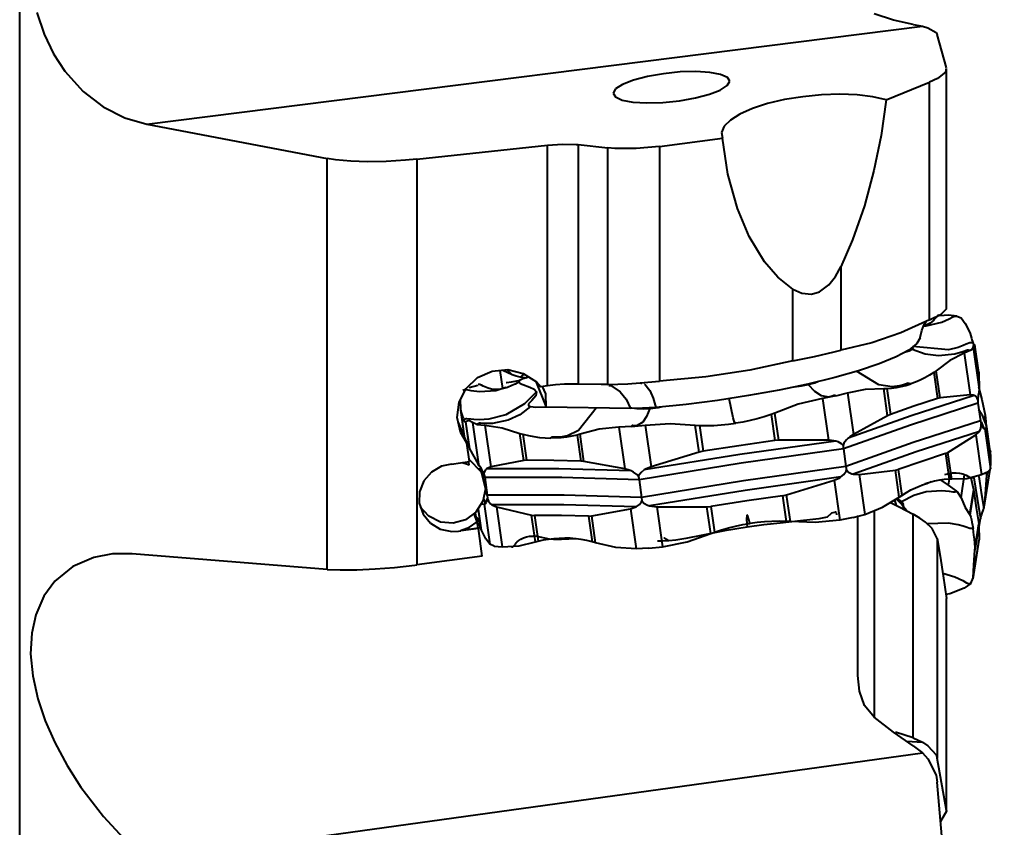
# Model space of a CAD drawing. Extents: x -70 to 148, y -70 to 126.
# Drawn here: x 81.59 to 123.14, y -34.55 to -0.07 of the extents above; entities that cross this region are included whole.
import ezdxf

# ---------------------------------------------------------------- set-up
doc = ezdxf.new("R2010")
doc.units = 0
doc.layers.add('1', color=4, linetype='Continuous')
doc.layers.add('2', color=7, linetype='Continuous')
doc.styles.add('STANDARD 3.5 mm', font='Monospac821 BT.shx', dxfattribs={"height": 3.5})
doc.dimstyles.new('AM_DIN', dxfattribs={"dimtxt": 3.5, "dimasz": 2.5, "dimexe": 2, "dimexo": 1, "dimgap": 1, "dimtad": 1, "dimtoh": 1, "dimdsep": 46, "dimtxsty": 'STANDARD 3.5 mm', "dimsah": 1, "dimcen": 0.09, "dimadec": 0, "dimazin": 2, "dimtp": 1, "dimtm": 1e-09, "dimtfac": 1, "dimtdec": 4, "dimtmove": 0, "dimatfit": 3, "dimfxl": 1, "dimtolj": 1, "dimtzin": 0, "dimarcsym": 0})

# ---------------------------------------------------------------- blocks, each defined once
blk = doc.blocks.new('VDDIM_DEFAULT')
at = {"linetype": 'Continuous', "lineweight": -2, "extrusion": (0, 0, -1)}
blk.add_hatch(color=0, dxfattribs=at).paths.add_polyline_path([(0, 0), (1, -0.1665), (1, 0.1665)], flags=0)
blk = doc.blocks.new('*D355E')
at = {"layer": '2'}
for p, q in [((124, 70), (147.927, 70)), ((145.927, 70), (145.927, -70)), ((124, -70), (147.927, -70))]:
    blk.add_line(p, q, dxfattribs=at)
at = {"layer": '2', "xscale": 2.5, "yscale": 2.5}
for p, rotation in [((145.927, 70), 89.99999999999426), ((145.927, -70), 269.9999999999828)]:
    blk.add_blockref('VDDIM_DEFAULT', p, dxfattribs=dict(at, rotation=rotation))
at = {"layer": '2', "insert": (144.927, -0.068), "char_height": 3.5, "attachment_point": 8, "rotation": 90, "style": 'STANDARD 3.5 mm'}
blk.add_mtext('ø140', dxfattribs=at)
blk = doc.blocks.new('*D355F')
at = {"layer": '2'}
for p, q in [((123.909, 62.391), (139.927, 62.391)), ((137.927, 62.391), (137.927, -62.551)), ((123.909, -62.551), (139.927, -62.551))]:
    blk.add_line(p, q, dxfattribs=at)
at = {"layer": '2', "xscale": 2.5, "yscale": 2.5}
for p, rotation in [((137.927, 62.391), 89.99999999999426), ((137.927, -62.551), 269.9999999999828)]:
    blk.add_blockref('VDDIM_DEFAULT', p, dxfattribs=dict(at, rotation=rotation))
at = {"layer": '2', "insert": (136.927, -0.08), "char_height": 3.5, "attachment_point": 8, "rotation": 90, "style": 'STANDARD 3.5 mm'}
blk.add_mtext('ø125', dxfattribs=at)

msp = doc.modelspace()

# ---------------------------------------------------------------- linework, layer by layer
at = {"layer": '1'}
for p, q in [((81.589, 48.492), (81.589, -48.652)), ((82.329, 0.23), (82.637, -0.697)), ((118.872, -0.101), (118.045, 0.177)), ((87.026, -4.54), (120.107, -0.361)), ((119.708, -0.285), (118.872, -0.101)), ((119.708, -0.285), (120.107, -0.361)), ((120.107, -0.361), (120.342, -0.424)), ((82.637, -0.697), (83.04, -1.531)), ((120.342, -0.424), (120.688, -0.619)), ((120.688, -0.619), (120.738, -0.71)), ((121.13, -2.126), (120.738, -0.71)), ((83.04, -1.531), (83.522, -2.269)), ((83.522, -2.269), (84.303, -3.136)), ((109.061, -2.382), (108.38, -2.501)), ((109.769, -2.31), (109.061, -2.382)), ((110.447, -2.29), (109.769, -2.31)), ((111.04, -2.325), (110.447, -2.29)), ((111.501, -2.411), (111.04, -2.325)), ((111.791, -2.541), (111.501, -2.411)), ((121.092, -2.311), (120.749, -2.591)), ((121.122, -2.166), (121.092, -2.311)), ((121.136, -12.427), (121.136, -2.167)), ((107.316, -2.837), (107.018, -3.028)), ((107.783, -2.657), (107.316, -2.837)), ((108.38, -2.501), (107.783, -2.657)), ((111.485, -3.081), (111.783, -2.89)), ((111.783, -2.89), (111.888, -2.706)), ((111.888, -2.706), (111.791, -2.541)), ((118.563, -3.493), (120.412, -2.749)), ((120.749, -2.591), (120.412, -2.749)), ((120.412, -12.881), (120.412, -2.749)), ((84.303, -3.136), (85.165, -3.799)), ((107.018, -3.028), (106.913, -3.212)), ((106.913, -3.212), (107.01, -3.377)), ((110.421, -3.417), (111.018, -3.261)), ((111.018, -3.261), (111.485, -3.081)), ((115.797, -3.286), (115.002, -3.364)), ((116.58, -3.26), (115.797, -3.286)), ((117.322, -3.287), (116.58, -3.26)), ((117.992, -3.365), (117.322, -3.287)), ((107.01, -3.377), (107.301, -3.507)), ((107.301, -3.507), (107.761, -3.593)), ((107.761, -3.593), (108.354, -3.628)), ((108.354, -3.628), (109.032, -3.608)), ((109.032, -3.608), (109.74, -3.536)), ((109.74, -3.536), (110.421, -3.417)), ((113.505, -3.661), (112.862, -3.869)), ((114.228, -3.491), (113.505, -3.661)), ((115.002, -3.364), (114.228, -3.491)), ((118.563, -3.493), (117.992, -3.365)), ((118.563, -3.493), (118.345, -5.013)), ((85.165, -3.799), (86.082, -4.266)), ((112.325, -4.105), (111.914, -4.36)), ((112.862, -3.869), (112.325, -4.105)), ((86.082, -4.266), (87.026, -4.54)), ((87.026, -4.54), (94.714, -5.997)), ((111.914, -4.36), (111.648, -4.625)), ((111.648, -4.625), (111.534, -4.888)), ((111.534, -4.888), (111.58, -5.14)), ((104.11, -5.426), (104.761, -5.383)), ((104.761, -5.383), (105.344, -5.399)), ((105.344, -5.399), (105.417, -5.406)), ((108.89, -5.485), (111.58, -5.14)), ((111.814, -6.67), (111.58, -5.14)), ((118.345, -5.013), (118.038, -6.518)), ((98.544, -6.029), (104.11, -5.426)), ((104.11, -15.701), (104.11, -5.426)), ((105.417, -5.406), (106.693, -5.543)), ((105.417, -5.406), (105.417, -15.626)), ((106.693, -15.641), (106.693, -5.543)), ((106.992, -5.568), (106.693, -5.543)), ((107.902, -5.571), (106.992, -5.568)), ((108.89, -5.485), (107.902, -5.571)), ((108.89, -5.485), (108.89, -15.497)), ((94.714, -23.531), (94.714, -5.997)), ((95.073, -6.054), (94.714, -5.997)), ((95.718, -6.116), (95.073, -6.054)), ((96.441, -6.14), (95.718, -6.116)), ((97.231, -6.127), (96.441, -6.14)), ((98.055, -6.076), (97.231, -6.127)), ((98.544, -6.029), (98.055, -6.076)), ((98.544, -6.029), (98.544, -23.335)), ((118.038, -6.518), (117.633, -8.016)), ((112.214, -8.137), (111.814, -6.67)), ((112.715, -9.336), (112.214, -8.137)), ((117.633, -8.016), (117.126, -9.473)), ((113.374, -10.413), (112.715, -9.336)), ((117.126, -9.473), (116.623, -10.627)), ((113.937, -11.058), (113.374, -10.413)), ((116.396, -11.031), (116.623, -10.627)), ((116.623, -10.627), (116.623, -14.18)), ((114.584, -11.575), (113.937, -11.058)), ((116.111, -11.391), (116.396, -11.031)), ((114.584, -14.636), (114.584, -11.575)), ((114.584, -11.575), (114.966, -11.753)), ((115.714, -11.688), (116.111, -11.391)), ((114.966, -11.753), (115.379, -11.789)), ((115.379, -11.789), (115.714, -11.688)), ((120.914, -12.639), (121.13, -12.416)), ((120.412, -12.881), (119.186, -13.436)), ((120.412, -12.881), (120.914, -12.639)), ((120.629, -12.861), (120.588, -12.904)), ((120.668, -12.816), (120.629, -12.861)), ((120.693, -12.786), (120.668, -12.816)), ((120.718, -12.755), (120.693, -12.786)), ((120.744, -12.724), (120.718, -12.755)), ((120.772, -12.701), (120.744, -12.724)), ((120.798, -12.692), (120.772, -12.701)), ((120.825, -12.696), (120.798, -12.692)), ((121.225, -12.692), (120.846, -12.712)), ((120.936, -12.986), (121.252, -12.839)), ((121.572, -12.73), (121.225, -12.692)), ((121.252, -12.839), (121.406, -12.755)), ((121.406, -12.755), (121.446, -12.737)), ((121.446, -12.737), (121.488, -12.733)), ((121.488, -12.733), (121.572, -12.73)), ((121.572, -12.73), (121.755, -12.805)), ((121.755, -12.805), (121.929, -13.037)), ((120.087, -13.342), (120.165, -13.119)), ((120.157, -13.146), (120.272, -13.147)), ((120.165, -13.119), (120.234, -12.994)), ((120.196, -13.123), (120.165, -13.131)), ((120.319, -13.083), (120.196, -13.123)), ((120.234, -12.994), (120.282, -12.922)), ((120.272, -13.147), (120.936, -12.986)), ((120.282, -12.922), (120.287, -12.912)), ((120.433, -13.026), (120.319, -13.083)), ((120.513, -12.97), (120.433, -13.026)), ((120.588, -12.904), (120.513, -12.97)), ((121.929, -13.037), (122.119, -13.402)), ((119.186, -13.436), (117.948, -13.871)), ((120.012, -13.648), (119.867, -13.9)), ((120.013, -13.636), (120.087, -13.342)), ((122.119, -13.402), (122.143, -13.465)), ((122.143, -13.465), (122.171, -13.569)), ((122.171, -13.569), (122.198, -13.66)), ((122.198, -13.66), (122.223, -13.739)), ((117.948, -13.871), (116.623, -14.18)), ((119.867, -13.9), (119.522, -14.174)), ((119.677, -14.139), (119.723, -14.069)), ((119.723, -14.069), (119.686, -14.035)), ((121.218, -14.16), (119.699, -14.018)), ((121.626, -14.059), (121.218, -14.16)), ((121.848, -13.978), (121.626, -14.059)), ((121.969, -13.927), (121.848, -13.978)), ((122.124, -13.862), (121.969, -13.927)), ((122.153, -13.859), (122.124, -13.862)), ((122.268, -13.862), (122.153, -13.859)), ((122.169, -14.178), (122.272, -14.06)), ((122.223, -13.739), (122.246, -13.807)), ((122.246, -13.807), (122.268, -13.862)), ((122.288, -13.909), (122.268, -13.862)), ((122.272, -14.06), (122.302, -13.943)), ((122.272, -14.06), (122.525, -15.837)), ((122.307, -13.943), (122.288, -13.909)), ((122.302, -13.943), (122.351, -13.966)), ((122.324, -13.965), (122.307, -13.943)), ((122.339, -13.975), (122.324, -13.965)), ((122.352, -13.972), (122.339, -13.975)), ((122.518, -15.125), (122.351, -13.95)), ((122.351, -13.966), (122.352, -13.969)), ((122.517, -15.125), (122.351, -13.966)), ((114.584, -14.636), (115.502, -14.442)), ((115.502, -14.442), (116.345, -14.246)), ((116.345, -14.246), (116.623, -14.18)), ((118.985, -14.462), (118.268, -14.758)), ((119.522, -14.174), (118.985, -14.462)), ((119.349, -14.263), (119.539, -14.204)), ((119.539, -14.204), (119.677, -14.139)), ((119.677, -14.139), (120.225, -14.331)), ((120.225, -14.331), (120.791, -14.409)), ((120.791, -14.409), (121.494, -14.342)), ((121.892, -14.31), (121.28, -14.617)), ((121.494, -14.342), (121.829, -14.241)), ((121.829, -14.241), (121.993, -14.179)), ((122.169, -14.178), (121.892, -14.31)), ((121.892, -14.31), (122.145, -16.088)), ((121.993, -14.179), (122.035, -14.167)), ((122.035, -14.167), (122.079, -14.169)), ((122.079, -14.169), (122.169, -14.178)), ((114.584, -14.636), (112.739, -15.036)), ((118.268, -14.758), (117.387, -15.056)), ((121.28, -14.617), (120.699, -15.056)), ((100.648, -15.809), (101.135, -15.35)), ((101.135, -15.35), (101.75, -15.073)), ((101.75, -15.073), (102.423, -15.01)), ((102.086, -15.042), (102.197, -15.815)), ((102.609, -15.236), (102.204, -15.04)), ((102.413, -15.027), (102.509, -15.135)), ((102.423, -15.01), (103.078, -15.169)), ((102.509, -15.135), (102.609, -15.236)), ((102.777, -15.291), (102.609, -15.236)), ((102.95, -15.329), (102.777, -15.291)), ((103.025, -15.271), (102.95, -15.329)), ((103.226, -15.369), (102.95, -15.329)), ((103.1, -15.206), (103.025, -15.271)), ((103.32, -15.325), (103.065, -15.405)), ((103.078, -15.169), (103.638, -15.529)), ((110.871, -15.323), (108.89, -15.497)), ((112.739, -15.036), (110.871, -15.323)), ((116.365, -15.347), (115.223, -15.626)), ((117.387, -15.056), (116.365, -15.347)), ((118.255, -15.659), (117.294, -15.072)), ((120.209, -15.36), (120.012, -15.457)), ((120.404, -15.251), (120.209, -15.36)), ((120.597, -15.131), (120.404, -15.251)), ((120.699, -15.056), (120.597, -15.131)), ((120.597, -15.131), (120.755, -16.239)), ((120.865, -16.215), (120.699, -15.056)), ((122.513, -15.103), (122.517, -15.125)), ((122.517, -15.125), (122.525, -15.837)), ((100.778, -15.767), (101.145, -15.672)), ((101.19, -15.637), (101.158, -15.65)), ((101.224, -15.637), (101.19, -15.637)), ((101.26, -15.651), (101.224, -15.637)), ((101.297, -15.672), (101.26, -15.651)), ((101.368, -15.712), (101.297, -15.672)), ((101.439, -15.749), (101.368, -15.712)), ((101.579, -15.806), (101.439, -15.749)), ((102.339, -15.775), (101.913, -15.908)), ((102.347, -15.783), (102.181, -15.828)), ((102.402, -15.766), (102.341, -15.785)), ((102.345, -15.563), (102.371, -15.561)), ((102.371, -15.561), (102.577, -15.534)), ((102.465, -15.744), (102.402, -15.766)), ((102.531, -15.72), (102.465, -15.744)), ((102.598, -15.692), (102.531, -15.72)), ((102.577, -15.534), (102.871, -15.471)), ((102.669, -15.662), (102.598, -15.692)), ((102.74, -15.628), (102.669, -15.662)), ((102.813, -15.592), (102.74, -15.628)), ((102.886, -15.552), (102.813, -15.592)), ((102.926, -15.47), (102.88, -15.539)), ((102.88, -15.539), (102.943, -15.598)), ((103.065, -15.405), (102.926, -15.47)), ((102.943, -15.598), (103.06, -15.647)), ((103.06, -15.647), (103.358, -15.753)), ((103.358, -15.753), (103.543, -15.847)), ((103.61, -15.511), (104.063, -16.612)), ((103.638, -15.529), (103.836, -15.738)), ((104.11, -15.701), (103.836, -15.738)), ((104.036, -16.046), (103.904, -15.729)), ((104.459, -15.658), (104.11, -15.701)), ((104.836, -15.632), (104.459, -15.658)), ((105.417, -15.626), (104.836, -15.632)), ((106.399, -15.64), (105.417, -15.626)), ((106.693, -15.641), (106.399, -15.64)), ((106.693, -15.641), (107.541, -15.612)), ((106.733, -15.682), (106.82, -15.692)), ((106.82, -15.692), (107.218, -15.95)), ((107.541, -15.612), (108.062, -15.573)), ((108.062, -15.573), (108.89, -15.497)), ((108.062, -15.573), (108.135, -15.594)), ((108.249, -15.628), (108.265, -15.633)), ((108.265, -15.633), (108.473, -15.898)), ((115.223, -15.626), (113.99, -15.886)), ((114.643, -15.745), (114.95, -15.702)), ((114.95, -15.702), (115.232, -15.648)), ((115.232, -15.648), (115.519, -15.569)), ((115.232, -15.648), (115.507, -15.932)), ((115.519, -15.569), (115.65, -15.519)), ((118.822, -15.741), (118.255, -15.659)), ((118.79, -15.799), (118.997, -15.772)), ((119.129, -15.707), (118.822, -15.741)), ((118.997, -15.772), (119.202, -15.732)), ((119.294, -15.663), (119.129, -15.707)), ((119.202, -15.732), (119.406, -15.68)), ((119.385, -15.632), (119.294, -15.663)), ((119.5, -15.593), (119.385, -15.632)), ((119.406, -15.68), (119.61, -15.616)), ((119.522, -15.595), (119.5, -15.593)), ((119.61, -15.616), (119.522, -15.595)), ((119.812, -15.542), (119.61, -15.616)), ((120.012, -15.457), (119.812, -15.542)), ((122.495, -15.741), (122.649, -16.289)), ((100.345, -16.397), (100.648, -15.809)), ((100.586, -15.876), (100.502, -15.899)), ((100.629, -15.867), (100.586, -15.876)), ((100.674, -15.873), (100.629, -15.867)), ((100.851, -15.907), (100.674, -15.873)), ((101.207, -15.953), (100.851, -15.907)), ((101.913, -15.908), (101.207, -15.953)), ((101.723, -15.843), (101.579, -15.806)), ((101.869, -15.858), (101.723, -15.843)), ((102.019, -15.854), (101.869, -15.858)), ((102.181, -15.828), (102.019, -15.854)), ((103.147, -16.461), (103.643, -15.956)), ((103.614, -16.131), (103.441, -16.323)), ((103.543, -15.847), (103.643, -15.956)), ((103.643, -15.956), (103.614, -16.131)), ((104.063, -16.612), (104.036, -16.046)), ((107.218, -15.95), (107.473, -16.275)), ((108.473, -15.898), (108.619, -16.227)), ((112.694, -16.12), (111.366, -16.323)), ((113.99, -15.886), (112.694, -16.12)), ((115.507, -15.932), (115.782, -16.109)), ((115.782, -16.109), (116.111, -16.169)), ((116.419, -16.13), (115.845, -16.241)), ((116.111, -16.169), (116.262, -16.13)), ((116.262, -16.13), (116.335, -16.1)), ((116.335, -16.1), (116.354, -16.095)), ((116.354, -16.095), (116.376, -16.105)), ((116.376, -16.105), (116.419, -16.13)), ((116.419, -16.13), (116.911, -16.001)), ((116.911, -16.001), (117.682, -15.839)), ((116.911, -16.001), (117.165, -17.778)), ((117.682, -15.839), (118.458, -15.817)), ((118.458, -15.817), (118.583, -15.814)), ((118.624, -16.976), (118.458, -15.817)), ((118.583, -15.814), (118.79, -15.799)), ((118.583, -15.814), (118.741, -16.923)), ((122.32, -16.112), (119.624, -16.983)), ((122.145, -16.088), (120.865, -16.215)), ((122.271, -16.096), (122.145, -16.088)), ((122.32, -16.112), (122.271, -16.096)), ((122.373, -16.143), (122.32, -16.112)), ((122.441, -16.229), (122.373, -16.143)), ((122.488, -16.11), (122.472, -16.272)), ((122.509, -15.987), (122.488, -16.11)), ((122.514, -15.953), (122.509, -15.987)), ((122.525, -15.837), (122.514, -15.953)), ((100.26, -17.045), (100.345, -16.397)), ((100.39, -16.311), (100.399, -16.669)), ((102.348, -16.922), (103.147, -16.461)), ((103.387, -16.589), (102.934, -16.931)), ((103.441, -16.323), (103.301, -16.475)), ((103.301, -16.475), (103.301, -16.551)), ((103.301, -16.551), (103.387, -16.589)), ((103.387, -16.589), (103.61, -16.608)), ((103.61, -16.608), (104.047, -16.599)), ((107.658, -16.664), (104.063, -16.612)), ((107.473, -16.275), (107.658, -16.664)), ((108.735, -16.62), (108.165, -16.656)), ((108.619, -16.227), (108.735, -16.62)), ((110.036, -16.491), (108.735, -16.62)), ((108.845, -16.621), (108.969, -16.6)), ((111.366, -16.323), (110.036, -16.491)), ((112.029, -17.063), (111.857, -16.243)), ((114.812, -16.486), (113.818, -16.863)), ((115.845, -16.241), (114.812, -16.486)), ((115.845, -16.241), (116.098, -18.019)), ((119.747, -16.575), (118.741, -16.923)), ((122.478, -16.445), (119.6, -17.372)), ((120.755, -16.239), (119.747, -16.575)), ((120.865, -16.215), (120.755, -16.239)), ((122.471, -16.301), (122.441, -16.229)), ((122.472, -16.272), (122.471, -16.301)), ((122.471, -16.301), (122.478, -16.445)), ((122.478, -16.445), (122.585, -17.197)), ((122.649, -16.289), (122.78, -16.952)), ((100.399, -16.669), (100.408, -16.734)), ((100.399, -16.683), (100.566, -17.857)), ((100.408, -16.734), (100.436, -16.837)), ((100.408, -16.734), (100.566, -17.843)), ((100.436, -16.837), (100.463, -16.929)), ((100.463, -16.929), (100.488, -17.008)), ((100.488, -17.008), (100.511, -17.075)), ((101.622, -17.107), (102.348, -16.922)), ((102.934, -16.931), (102.433, -17.17)), ((105.44, -17.586), (106.186, -16.642)), ((107.615, -16.628), (107.918, -16.663)), ((108.165, -16.656), (107.658, -16.664)), ((107.918, -16.663), (108.224, -16.675)), ((108.344, -17.009), (108.177, -17.253)), ((108.224, -16.675), (108.484, -16.663)), ((108.484, -16.663), (108.344, -17.009)), ((108.484, -16.663), (108.845, -16.621)), ((113.355, -17.025), (113.056, -17.112)), ((113.651, -16.926), (113.355, -17.025)), ((113.818, -16.863), (113.651, -16.926)), ((113.651, -16.926), (113.809, -18.035)), ((113.983, -18.022), (113.818, -16.863)), ((119.624, -16.983), (116.941, -17.938)), ((118.624, -16.976), (117.165, -17.778)), ((118.741, -16.923), (118.624, -16.976)), ((122.616, -16.888), (122.518, -16.724)), ((122.637, -16.927), (122.616, -16.888)), ((122.637, -16.927), (122.741, -17.174)), ((122.78, -16.952), (122.744, -17.181)), ((122.78, -16.952), (122.794, -17.063)), ((100.399, -17.679), (100.26, -17.045)), ((100.307, -17.258), (100.67, -18.14)), ((100.511, -17.075), (100.533, -17.131)), ((100.533, -17.131), (100.643, -17.094)), ((100.553, -17.178), (100.533, -17.131)), ((100.572, -17.212), (100.553, -17.178)), ((100.589, -17.234), (100.572, -17.212)), ((100.604, -17.244), (100.589, -17.234)), ((100.617, -17.241), (100.604, -17.244)), ((100.631, -17.233), (100.617, -17.241)), ((100.617, -17.241), (100.775, -18.35)), ((100.762, -17.183), (100.631, -17.233)), ((100.796, -18.392), (100.631, -17.233)), ((100.643, -17.094), (100.671, -17.089)), ((100.671, -17.089), (100.837, -17.105)), ((100.915, -17.271), (100.762, -17.183)), ((100.837, -17.105), (100.968, -17.118)), ((101.098, -17.347), (100.915, -17.271)), ((100.915, -17.271), (101.169, -19.049)), ((100.968, -17.118), (101.203, -17.131)), ((101.178, -17.312), (101.098, -17.347)), ((101.098, -17.347), (101.445, -17.385)), ((101.218, -17.298), (101.178, -17.312)), ((101.203, -17.131), (101.622, -17.107)), ((101.26, -17.297), (101.218, -17.298)), ((101.428, -17.309), (101.26, -17.297)), ((101.766, -17.309), (101.428, -17.309)), ((101.445, -17.385), (101.699, -19.163)), ((101.445, -17.385), (102.187, -17.489)), ((102.433, -17.17), (101.766, -17.309)), ((107.691, -17.442), (107.156, -17.468)), ((107.691, -17.442), (108.285, -17.378)), ((107.718, -17.407), (107.691, -17.442)), ((107.732, -17.392), (107.718, -17.407)), ((107.748, -17.392), (107.732, -17.392)), ((107.812, -17.401), (107.748, -17.392)), ((107.939, -17.398), (107.812, -17.401)), ((108.177, -17.253), (107.939, -17.398)), ((108.285, -17.378), (109.35, -17.307)), ((108.285, -17.378), (108.538, -19.156)), ((109.35, -17.307), (110.416, -17.375)), ((110.416, -17.375), (110.594, -17.386)), ((110.582, -18.534), (110.416, -17.375)), ((110.594, -17.386), (110.905, -17.393)), ((110.594, -17.386), (110.752, -18.495)), ((110.905, -17.393), (111.215, -17.388)), ((111.215, -17.388), (111.525, -17.371)), ((111.525, -17.371), (111.834, -17.341)), ((111.834, -17.341), (112.143, -17.299)), ((112.089, -17.259), (112.029, -17.063)), ((112.112, -17.289), (112.089, -17.259)), ((112.121, -17.28), (112.112, -17.289)), ((112.125, -17.268), (112.121, -17.28)), ((112.13, -17.255), (112.125, -17.268)), ((112.132, -17.261), (112.13, -17.255)), ((112.143, -17.299), (112.132, -17.261)), ((112.45, -17.249), (112.143, -17.299)), ((112.755, -17.186), (112.45, -17.249)), ((113.056, -17.112), (112.755, -17.186)), ((119.6, -17.372), (116.736, -18.394)), ((122.585, -17.197), (119.707, -18.124)), ((122.585, -17.197), (122.62, -17.34)), ((122.596, -17.517), (122.617, -17.391)), ((122.617, -17.391), (122.62, -17.34)), ((122.618, -17.236), (122.672, -17.377)), ((122.62, -17.34), (122.624, -17.351)), ((122.624, -17.351), (122.657, -17.426)), ((122.657, -17.426), (122.708, -17.501)), ((122.672, -17.377), (122.727, -17.52)), ((122.741, -17.174), (122.846, -17.434)), ((122.766, -17.237), (122.794, -17.063)), ((122.794, -17.063), (122.807, -17.248)), ((122.807, -17.248), (122.824, -17.442)), ((123.012, -18.582), (122.846, -17.422)), ((122.849, -17.452), (122.846, -17.434)), ((100.67, -18.14), (100.399, -17.679)), ((100.451, -17.607), (100.5, -17.659)), ((100.5, -17.659), (100.546, -17.714)), ((100.566, -17.843), (100.565, -17.835)), ((102.187, -17.489), (102.936, -17.728)), ((102.936, -17.728), (103.066, -17.767)), ((103.101, -18.886), (102.936, -17.728)), ((103.066, -17.767), (103.303, -17.823)), ((103.066, -17.767), (103.224, -18.876)), ((103.303, -17.823), (103.538, -17.868)), ((104.687, -17.879), (104.965, -17.825)), ((105.154, -17.85), (104.929, -17.888)), ((104.965, -17.825), (105.44, -17.586)), ((105.375, -17.801), (105.154, -17.85)), ((105.505, -17.765), (105.375, -17.801)), ((105.375, -17.801), (105.533, -18.909)), ((106.313, -17.549), (105.505, -17.765)), ((105.67, -18.924), (105.505, -17.765)), ((107.156, -17.468), (106.313, -17.549)), ((107.156, -17.468), (107.409, -19.246)), ((117.165, -17.778), (117.017, -17.877)), ((122.539, -17.644), (119.843, -18.515)), ((121.197, -18.542), (122.389, -17.793)), ((122.389, -17.793), (122.539, -17.644)), ((122.389, -17.793), (122.632, -19.498)), ((122.539, -17.644), (122.596, -17.517)), ((122.708, -17.501), (122.727, -17.52)), ((122.727, -17.52), (122.769, -17.542)), ((122.769, -17.542), (122.849, -17.452)), ((122.769, -17.542), (123.012, -19.248)), ((123.012, -18.596), (122.849, -17.452)), ((100.78, -18.936), (100.67, -18.14)), ((103.538, -17.868), (103.774, -17.899)), ((103.774, -17.899), (104.008, -17.919)), ((104.008, -17.919), (104.241, -17.927)), ((104.241, -17.927), (104.312, -17.882)), ((104.473, -17.926), (104.241, -17.927)), ((104.312, -17.882), (104.331, -17.874)), ((104.331, -17.874), (104.443, -17.879)), ((104.443, -17.879), (104.53, -17.883)), ((104.702, -17.913), (104.473, -17.926)), ((104.53, -17.883), (104.687, -17.879)), ((104.929, -17.888), (104.702, -17.913)), ((112.28, -18.259), (110.752, -18.495)), ((113.809, -18.035), (112.28, -18.259)), ((116.411, -18.057), (112.322, -18.629)), ((113.983, -18.022), (113.809, -18.035)), ((116.098, -18.019), (113.983, -18.022)), ((116.139, -18.02), (116.098, -18.019)), ((116.411, -18.057), (116.139, -18.02)), ((116.512, -18.089), (116.411, -18.057)), ((116.657, -18.178), (116.512, -18.089)), ((116.722, -18.252), (116.657, -18.178)), ((116.762, -18.151), (116.722, -18.252)), ((116.722, -18.252), (116.729, -18.343)), ((116.864, -18.011), (116.762, -18.151)), ((119.707, -18.124), (116.843, -19.147)), ((116.941, -17.938), (116.864, -18.011)), ((117.017, -17.877), (116.941, -17.938)), ((100.796, -18.392), (100.775, -18.35)), ((101.169, -19.049), (100.796, -18.392)), ((112.322, -18.629), (108.245, -19.285)), ((110.582, -18.534), (108.538, -19.156)), ((110.752, -18.495), (110.582, -18.534)), ((116.736, -18.394), (112.37, -19.002)), ((116.729, -18.343), (116.736, -18.394)), ((116.736, -18.394), (116.843, -19.147)), ((119.843, -18.515), (117.159, -19.471)), ((121.09, -18.592), (120.083, -18.928)), ((121.09, -18.592), (121.197, -18.542)), ((121.09, -18.592), (121.247, -19.689)), ((121.36, -19.686), (121.197, -18.542)), ((122.997, -18.478), (123.003, -18.442)), ((123.012, -18.487), (123.003, -18.442)), ((123.012, -18.487), (123.005, -18.533)), ((123.012, -18.596), (123.007, -18.564)), ((123.022, -18.754), (123.012, -18.487)), ((123.022, -18.988), (123.012, -18.596)), ((100.021, -19.039), (99.592, -19.135)), ((100.021, -19.039), (100.78, -18.936)), ((100.622, -19.025), (100.465, -18.979)), ((100.774, -19.088), (100.622, -19.025)), ((100.774, -19.088), (100.752, -18.94)), ((100.765, -18.832), (101.282, -19.37)), ((101.196, -19.133), (101.139, -18.996)), ((101.177, -19.063), (101.169, -19.049)), ((101.253, -19.184), (101.177, -19.063)), ((103.101, -18.886), (101.699, -19.163)), ((103.224, -18.876), (103.101, -18.886)), ((104.378, -18.887), (103.224, -18.876)), ((105.533, -18.909), (104.378, -18.887)), ((105.67, -18.924), (105.533, -18.909)), ((107.409, -19.246), (105.67, -18.924)), ((112.37, -19.002), (108.019, -19.705)), ((120.083, -18.928), (119.077, -19.276)), ((123.012, -19.248), (123.022, -18.988)), ((123.019, -18.872), (123.022, -18.754)), ((99.16, -19.385), (98.834, -19.76)), ((99.592, -19.135), (99.16, -19.385)), ((101.356, -19.521), (101.224, -19.202)), ((101.293, -19.247), (101.253, -19.184)), ((101.349, -19.387), (101.264, -19.171)), ((101.282, -19.37), (101.465, -20.092)), ((101.364, -19.377), (101.293, -19.247)), ((101.434, -19.61), (101.349, -19.387)), ((101.401, -19.469), (101.364, -19.377)), ((101.416, -19.386), (101.401, -19.469)), ((101.401, -19.469), (101.425, -19.559)), ((101.468, -19.285), (101.416, -19.386)), ((101.516, -19.24), (101.468, -19.285)), ((101.571, -19.207), (101.516, -19.24)), ((104.594, -19.243), (101.516, -19.24)), ((101.699, -19.163), (101.571, -19.207)), ((107.685, -19.33), (104.594, -19.243)), ((107.599, -19.298), (107.409, -19.246)), ((107.685, -19.33), (107.599, -19.298)), ((107.787, -19.379), (107.685, -19.33)), ((107.93, -19.486), (107.787, -19.379)), ((107.994, -19.565), (107.93, -19.486)), ((108.103, -19.392), (108.003, -19.538)), ((108.245, -19.285), (108.103, -19.392)), ((108.299, -19.256), (108.245, -19.285)), ((108.538, -19.156), (108.299, -19.256)), ((116.843, -19.147), (112.478, -19.754)), ((116.63, -19.59), (116.761, -19.482)), ((116.761, -19.482), (116.855, -19.336)), ((116.843, -19.147), (116.87, -19.292)), ((116.855, -19.336), (116.87, -19.292)), ((116.87, -19.292), (116.878, -19.303)), ((116.878, -19.303), (116.951, -19.379)), ((116.951, -19.379), (117.093, -19.453)), ((117.093, -19.453), (117.159, -19.471)), ((117.159, -19.471), (117.408, -19.484)), ((117.408, -19.484), (118.956, -19.303)), ((117.408, -19.484), (117.652, -21.189)), ((118.956, -19.303), (119.077, -19.276)), ((119.119, -20.447), (118.956, -19.303)), ((119.077, -19.276), (119.233, -20.373)), ((121.063, -19.482), (121.229, -19.436)), ((121.225, -19.937), (121.304, -19.43)), ((121.229, -19.436), (121.392, -19.411)), ((121.392, -19.411), (121.541, -19.406)), ((121.541, -19.406), (121.688, -19.422)), ((121.688, -19.422), (121.832, -19.459)), ((121.755, -20.476), (121.908, -19.495)), ((121.832, -19.459), (121.971, -19.516)), ((121.971, -19.516), (122.042, -19.552)), ((122.632, -19.498), (122, -19.662)), ((122.909, -19.366), (122.632, -19.498)), ((122.761, -20.774), (122.997, -19.265)), ((122.769, -20.709), (122.994, -19.269)), ((122.849, -19.531), (122.846, -19.443)), ((122.872, -19.384), (122.849, -19.531)), ((122.909, -19.366), (123.012, -19.248)), ((98.834, -19.76), (98.655, -20.219)), ((101.425, -19.559), (101.434, -19.61)), ((104.72, -19.61), (101.434, -19.61)), ((101.434, -19.61), (101.542, -20.362)), ((108.019, -19.705), (104.72, -19.61)), ((108.003, -19.538), (107.994, -19.565)), ((107.994, -19.565), (108.019, -19.705)), ((108.019, -19.705), (108.126, -20.458)), ((112.478, -19.754), (108.126, -20.458)), ((116.63, -19.59), (112.541, -20.162)), ((114.315, -20.349), (116.342, -19.724)), ((116.342, -19.724), (116.582, -19.619)), ((116.342, -19.724), (116.585, -21.43)), ((116.582, -19.619), (116.63, -19.59)), ((120.017, -19.961), (120.22, -19.888)), ((120.303, -19.876), (120.098, -19.938)), ((120.423, -19.823), (120.22, -19.888)), ((120.485, -19.795), (120.303, -19.876)), ((120.628, -19.771), (120.423, -19.823)), ((120.833, -19.731), (120.628, -19.771)), ((121.04, -19.704), (120.833, -19.731)), ((121.225, -19.937), (120.911, -19.721)), ((121.247, -19.689), (121.04, -19.704)), ((121.572, -20.199), (121.225, -19.937)), ((121.36, -19.686), (121.247, -19.689)), ((122, -19.662), (121.36, -19.686)), ((122.042, -19.552), (122.114, -19.593)), ((122.114, -19.593), (122.151, -19.614)), ((122.151, -19.614), (122.187, -19.628)), ((122.176, -19.624), (122.284, -20.12)), ((122.187, -19.628), (122.221, -19.628)), ((122.221, -19.628), (122.253, -19.615)), ((122.306, -19.625), (122.444, -20.511)), ((122.512, -19.564), (122.619, -20.245)), ((122.769, -20.709), (122.849, -19.531)), ((98.655, -20.219), (98.644, -20.71)), ((101.465, -20.092), (101.358, -20.626)), ((101.502, -20.258), (101.463, -20.156)), ((101.542, -20.362), (101.502, -20.258)), ((112.541, -20.162), (108.464, -20.818)), ((114.145, -20.388), (114.315, -20.349)), ((114.478, -21.493), (114.315, -20.349)), ((119.233, -20.373), (119.425, -20.252)), ((119.425, -20.252), (119.62, -20.143)), ((119.62, -20.143), (119.818, -20.046)), ((119.736, -20.372), (120.272, -20.212)), ((119.818, -20.046), (120.017, -19.961)), ((120.272, -20.212), (120.936, -20.16)), ((120.936, -20.16), (121.252, -20.197)), ((121.252, -20.197), (121.406, -20.225)), ((121.406, -20.225), (121.446, -20.23)), ((121.446, -20.23), (121.488, -20.221)), ((121.488, -20.221), (121.572, -20.199)), ((121.572, -20.199), (121.755, -20.476)), ((122.284, -20.12), (122.119, -21.177)), ((122.143, -21.223), (122.301, -20.211)), ((122.284, -20.12), (122.301, -20.211)), ((122.301, -20.211), (122.405, -20.906)), ((122.619, -20.245), (122.727, -20.914)), ((98.644, -20.71), (98.805, -21.174)), ((101.358, -20.626), (101.063, -21.088)), ((101.307, -20.738), (101.412, -20.754)), ((101.434, -20.617), (101.396, -20.519)), ((101.412, -20.754), (101.459, -20.729)), ((101.412, -20.754), (101.656, -22.459)), ((101.472, -20.717), (101.434, -20.617)), ((101.459, -20.729), (101.472, -20.717)), ((101.472, -20.717), (101.512, -20.655)), ((101.512, -20.655), (101.545, -20.546)), ((104.827, -20.362), (101.542, -20.362)), ((101.542, -20.362), (101.549, -20.508)), ((101.545, -20.546), (101.549, -20.508)), ((101.549, -20.508), (101.554, -20.522)), ((101.554, -20.522), (101.598, -20.617)), ((101.598, -20.617), (101.689, -20.735)), ((101.689, -20.735), (101.735, -20.773)), ((101.735, -20.773), (101.942, -20.868)), ((104.813, -20.775), (101.735, -20.773)), ((107.903, -20.863), (104.813, -20.775)), ((108.126, -20.458), (104.827, -20.362)), ((107.903, -20.863), (108.043, -20.763)), ((108.043, -20.763), (108.123, -20.652)), ((108.123, -20.652), (108.142, -20.604)), ((108.126, -20.458), (108.142, -20.604)), ((108.142, -20.604), (108.151, -20.617)), ((108.151, -20.617), (108.228, -20.7)), ((108.228, -20.7), (108.386, -20.792)), ((112.616, -20.612), (111.088, -20.847)), ((114.145, -20.388), (112.616, -20.612)), ((114.145, -20.388), (114.301, -21.485)), ((118.402, -20.884), (119.119, -20.447)), ((118.74, -20.677), (119.115, -20.869)), ((119, -20.81), (118.93, -20.562)), ((118.997, -20.532), (119.226, -20.766)), ((119.216, -20.63), (119.031, -20.5)), ((119.119, -20.447), (119.233, -20.373)), ((119.216, -20.63), (119.736, -20.372)), ((119.302, -20.765), (119.216, -20.63)), ((119.226, -20.766), (119.427, -21.002)), ((119.302, -20.919), (119.302, -20.765)), ((121.755, -20.476), (121.929, -20.893)), ((122.444, -20.511), (122.585, -21.379)), ((122.727, -20.914), (122.769, -20.709)), ((99.054, -21.268), (98.689, -20.865)), ((98.805, -21.174), (99.118, -21.555)), ((101.063, -21.088), (100.62, -21.415)), ((101.118, -21.498), (100.982, -21.168)), ((101.032, -21.12), (101.06, -21.315)), ((101.034, -21.118), (101.058, -21.292)), ((101.151, -20.984), (101.267, -21.799)), ((101.292, -21.863), (101.164, -20.967)), ((101.942, -20.868), (103.433, -21.213)), ((101.942, -20.868), (102.185, -22.573)), ((106.002, -21.251), (107.653, -20.951)), ((107.653, -20.951), (107.903, -20.863)), ((107.653, -20.951), (107.896, -22.656)), ((108.386, -20.792), (108.464, -20.818)), ((108.464, -20.818), (108.782, -20.861)), ((108.782, -20.861), (110.914, -20.861)), ((108.782, -20.861), (109.025, -22.566)), ((110.914, -20.861), (111.088, -20.847)), ((111.077, -22.005), (110.914, -20.861)), ((111.088, -20.847), (111.245, -21.944)), ((116.039, -21.304), (116.248, -21.124)), ((116.248, -21.124), (116.424, -21.075)), ((116.389, -21.07), (116.405, -21.073)), ((116.405, -21.073), (116.418, -21.093)), ((116.418, -21.093), (116.429, -21.126)), ((116.429, -21.126), (116.437, -21.176)), ((116.437, -21.176), (116.44, -21.203)), ((117.159, -21.318), (117.652, -21.189)), ((117.652, -21.189), (118.402, -20.884)), ((118.045, -21.043), (118.045, -29.838)), ((119.115, -20.869), (119.708, -21.179)), ((119.708, -30.722), (119.708, -21.179)), ((119.998, -21.348), (119.708, -21.179)), ((121.929, -20.893), (122.119, -21.177)), ((122.119, -21.177), (122.143, -21.223)), ((122.405, -20.906), (122.51, -21.591)), ((122.624, -21.238), (122.657, -21.13)), ((122.657, -21.13), (122.708, -20.975)), ((122.708, -20.975), (122.727, -20.914)), ((99.543, -21.512), (99.054, -21.268)), ((99.118, -21.555), (99.542, -21.81)), ((100.089, -21.563), (99.543, -21.512)), ((100.62, -21.415), (100.089, -21.563)), ((100.784, -21.731), (101.118, -21.498)), ((101.058, -21.292), (101.072, -21.29)), ((101.059, -21.295), (101.058, -21.292)), ((101.072, -21.29), (101.087, -21.299)), ((101.087, -21.299), (101.103, -21.321)), ((101.103, -21.321), (101.122, -21.356)), ((101.154, -21.754), (101.118, -21.498)), ((101.122, -21.356), (101.142, -21.403)), ((101.164, -21.458), (101.142, -21.403)), ((101.187, -21.525), (101.164, -21.458)), ((101.212, -21.605), (101.187, -21.525)), ((101.239, -21.696), (101.212, -21.605)), ((103.596, -22.357), (103.433, -21.213)), ((103.433, -21.213), (103.56, -21.228)), ((104.714, -21.239), (103.56, -21.228)), ((103.56, -21.228), (103.716, -22.325)), ((105.869, -21.262), (104.714, -21.239)), ((105.869, -21.262), (106.002, -21.251)), ((105.869, -21.262), (106.026, -22.359)), ((106.166, -22.395), (106.002, -21.251)), ((112.445, -21.622), (112.753, -21.571)), ((112.62, -21.208), (112.61, -21.403)), ((112.61, -21.403), (112.632, -21.731)), ((112.66, -21.257), (112.62, -21.208)), ((112.694, -21.364), (112.66, -21.257)), ((112.716, -21.448), (112.694, -21.364)), ((112.729, -21.502), (112.716, -21.448)), ((112.746, -21.569), (112.729, -21.502)), ((112.748, -21.572), (112.746, -21.569)), ((112.753, -21.571), (112.748, -21.572)), ((113.061, -21.529), (112.753, -21.571)), ((113.37, -21.5), (113.061, -21.529)), ((114.038, -21.553), (113.337, -21.634)), ((113.68, -21.482), (113.37, -21.5)), ((113.991, -21.477), (113.68, -21.482)), ((114.301, -21.485), (113.991, -21.477)), ((114.913, -21.464), (114.038, -21.553)), ((114.478, -21.493), (114.301, -21.485)), ((115.532, -21.531), (114.478, -21.493)), ((115.299, -21.422), (114.913, -21.464)), ((115.688, -21.37), (115.299, -21.422)), ((116.585, -21.43), (115.532, -21.531)), ((116.039, -21.304), (115.688, -21.37)), ((117.159, -21.318), (116.585, -21.43)), ((117.354, -28.065), (117.354, -21.237)), ((120.243, -21.522), (119.998, -21.348)), ((120.52, -21.787), (120.243, -21.522)), ((121.218, -21.554), (120.314, -21.59)), ((121.626, -21.629), (121.218, -21.554)), ((122.143, -21.223), (122.171, -21.311)), ((122.171, -21.311), (122.198, -21.412)), ((122.198, -21.412), (122.223, -21.523)), ((122.223, -21.523), (122.246, -21.647)), ((122.352, -22.602), (122.51, -21.591)), ((122.51, -21.591), (122.517, -21.655)), ((122.518, -21.808), (122.585, -21.379)), ((122.585, -21.379), (122.62, -21.252)), ((122.62, -21.252), (122.624, -21.238)), ((99.542, -21.81), (100.026, -21.917)), ((100.026, -21.917), (100.324, -21.905)), ((100.324, -21.905), (100.41, -21.891)), ((100.4, -21.867), (100.784, -21.731)), ((100.4, -21.867), (101.154, -21.754)), ((100.4, -21.867), (100.41, -21.891)), ((101.169, -21.789), (100.41, -21.891)), ((101.154, -21.754), (101.169, -21.789)), ((101.327, -22.962), (101.169, -21.789)), ((101.267, -21.799), (101.239, -21.696)), ((101.292, -21.863), (101.267, -21.799)), ((101.482, -22.228), (101.292, -21.863)), ((110.07, -22.352), (111.077, -22.005)), ((111.668, -21.893), (110.742, -22.074)), ((111.077, -22.005), (111.245, -21.944)), ((111.245, -21.944), (111.54, -21.846)), ((111.54, -21.846), (111.839, -21.759)), ((112.632, -21.731), (111.668, -21.893)), ((111.839, -21.759), (112.141, -21.685)), ((112.141, -21.685), (112.445, -21.622)), ((113.337, -21.634), (112.632, -21.731)), ((120.738, -22.21), (120.52, -21.787)), ((121.848, -21.693), (121.626, -21.629)), ((121.969, -21.735), (121.848, -21.693)), ((122.124, -21.788), (121.969, -21.735)), ((122.153, -21.789), (122.124, -21.788)), ((122.268, -21.782), (122.153, -21.789)), ((122.246, -21.647), (122.268, -21.782)), ((122.288, -21.925), (122.268, -21.782)), ((122.307, -22.078), (122.288, -21.925)), ((122.517, -21.655), (122.351, -22.712)), ((122.517, -21.655), (122.525, -22.265)), ((101.656, -22.459), (101.482, -22.228)), ((102.742, -22.449), (102.782, -22.404)), ((102.782, -22.404), (102.823, -22.361)), ((102.823, -22.361), (102.898, -22.295)), ((102.898, -22.295), (102.978, -22.239)), ((102.907, -22.534), (103.596, -22.357)), ((102.978, -22.239), (103.092, -22.182)), ((103.092, -22.182), (103.214, -22.142)), ((103.214, -22.142), (103.353, -22.116)), ((103.353, -22.116), (103.501, -22.108)), ((103.675, -22.123), (103.499, -22.121)), ((103.596, -22.357), (103.716, -22.325)), ((104.194, -22.245), (103.675, -22.123)), ((103.716, -22.325), (103.938, -22.276)), ((103.938, -22.276), (104.162, -22.238)), ((104.162, -22.238), (104.389, -22.213)), ((104.367, -22.263), (104.194, -22.245)), ((104.712, -22.261), (104.367, -22.263)), ((104.389, -22.213), (104.618, -22.2)), ((104.618, -22.2), (104.851, -22.199)), ((105.332, -22.23), (104.712, -22.261)), ((105.084, -22.207), (104.851, -22.199)), ((105.318, -22.226), (105.084, -22.207)), ((105.553, -22.258), (105.318, -22.226)), ((105.789, -22.303), (105.553, -22.258)), ((106.026, -22.359), (105.789, -22.303)), ((106.166, -22.395), (106.026, -22.359)), ((107.033, -22.593), (106.166, -22.395)), ((108.977, -22.331), (108.809, -22.323)), ((109.292, -22.319), (108.977, -22.331)), ((109.025, -22.566), (110.07, -22.352)), ((109.085, -22.201), (109.074, -22.201)), ((109.292, -22.319), (109.085, -22.201)), ((109.583, -22.287), (109.292, -22.319)), ((110.012, -22.217), (109.583, -22.287)), ((110.742, -22.074), (110.012, -22.217)), ((120.738, -22.21), (120.867, -22.968)), ((120.738, -22.21), (120.738, -31.591)), ((122.267, -23.931), (122.525, -22.283)), ((122.272, -23.888), (122.525, -22.265)), ((122.324, -22.242), (122.307, -22.078)), ((122.339, -22.417), (122.324, -22.242)), ((122.352, -22.602), (122.339, -22.417)), ((122.525, -22.265), (122.521, -22.283)), ((101.838, -22.535), (101.656, -22.459)), ((101.838, -22.535), (102.185, -22.573)), ((102.185, -22.573), (102.907, -22.534)), ((102.585, -22.569), (102.613, -22.573)), ((102.613, -22.573), (102.639, -22.564)), ((102.639, -22.564), (102.666, -22.541)), ((102.666, -22.541), (102.692, -22.51)), ((102.692, -22.51), (102.717, -22.479)), ((102.717, -22.479), (102.742, -22.449)), ((107.896, -22.656), (107.033, -22.593)), ((108.431, -22.631), (107.896, -22.656)), ((108.431, -22.631), (109.025, -22.566)), ((122.302, -23.358), (122.351, -22.712)), ((122.351, -22.712), (122.352, -22.602)), ((84.763, -23.018), (83.869, -23.404)), ((85.562, -22.87), (84.763, -23.018)), ((86.403, -22.869), (85.562, -22.87)), ((94.714, -23.531), (86.403, -22.869)), ((101.327, -22.962), (98.544, -23.335)), ((120.867, -22.968), (120.996, -23.806)), ((83.869, -23.404), (83.098, -24.031)), ((94.714, -23.531), (95.274, -23.557)), ((95.274, -23.557), (95.977, -23.553)), ((95.977, -23.553), (96.761, -23.515)), ((96.761, -23.515), (97.591, -23.446)), ((97.591, -23.446), (98.453, -23.347)), ((98.453, -23.347), (98.544, -23.335)), ((122.272, -23.888), (122.302, -23.358)), ((83.098, -24.031), (82.626, -24.679)), ((120.979, -23.699), (121.494, -23.848)), ((120.996, -23.806), (121.13, -24.781)), ((121.494, -23.848), (121.829, -24.011)), ((121.829, -24.011), (121.993, -24.101)), ((122.169, -24.138), (122.272, -23.888)), ((121.892, -24.34), (121.28, -24.573)), ((122.169, -24.138), (121.892, -24.34)), ((121.993, -24.101), (122.035, -24.121)), ((122.035, -24.121), (122.079, -24.128)), ((122.079, -24.128), (122.169, -24.138)), ((82.626, -24.679), (82.281, -25.476)), ((121.28, -24.573), (121.105, -24.605)), ((121.13, -33.817), (121.13, -24.781)), ((121.13, -24.869), (121.13, -24.781)), ((121.136, -33.894), (121.136, -24.876)), ((82.281, -25.476), (82.111, -26.257)), ((82.111, -26.257), (82.065, -27.128)), ((82.065, -27.128), (82.154, -28.071)), ((82.154, -28.071), (82.372, -29.056)), ((117.418, -28.723), (117.354, -28.065)), ((82.372, -29.056), (82.688, -29.993)), ((117.638, -29.334), (117.418, -28.723)), ((118.045, -29.834), (117.638, -29.334)), ((118.872, -30.48), (118.045, -29.834)), ((82.688, -29.993), (83.093, -30.918)), ((119.708, -31.054), (118.872, -30.48)), ((119.708, -30.722), (118.962, -30.475)), ((119.708, -30.722), (120.107, -30.906)), ((83.093, -30.918), (83.62, -31.895)), ((119.446, -30.863), (120.107, -30.906)), ((119.708, -31.054), (120.107, -31.361)), ((120.107, -30.906), (120.342, -31.06)), ((120.342, -31.06), (120.688, -31.443)), ((87.026, -35.94), (120.107, -31.361)), ((120.107, -31.361), (120.342, -31.617)), ((120.688, -31.443), (120.738, -31.591)), ((83.62, -31.895), (84.212, -32.821)), ((120.342, -31.617), (120.688, -32.316)), ((121.13, -33.817), (120.738, -31.591)), ((120.688, -32.316), (120.738, -32.61)), ((84.212, -32.821), (85.176, -34.079)), ((121.13, -37.128), (120.738, -32.61)), ((121.134, -33.848), (120.884, -34.294)), ((121.13, -33.817), (121.134, -33.848)), ((85.176, -34.079), (86.202, -35.187))]:
    msp.add_line(p, q, dxfattribs=at)

# ---------------------------------------------------------------- dimensions: what is measured, and where the dimension line sits
at = {"layer": '2'}
for base, p1, p2, text, override, picture, middle in [((145.927, -70), (123, 70), (123, -70), 'ø<>', {"dimtp": 0, "dimtm": 0}, '*D355E', (145.927, -0.068)), ((137.927, -62.551), (122.909, 62.391), (122.909, -62.551), 'ø125', {"dimtm": 0}, '*D355F', (137.927, -0.08))]:
    dim = msp.add_linear_dim(base=base, p1=p1, p2=p2, angle=90, text=text, dimstyle='AM_DIN', override=override, dxfattribs=at)
    dim.commit()
    dim.dimension.update_dxf_attribs({"geometry": picture, "text_midpoint": middle, "dimtype": 160})

doc.saveas('drawing.dxf')
